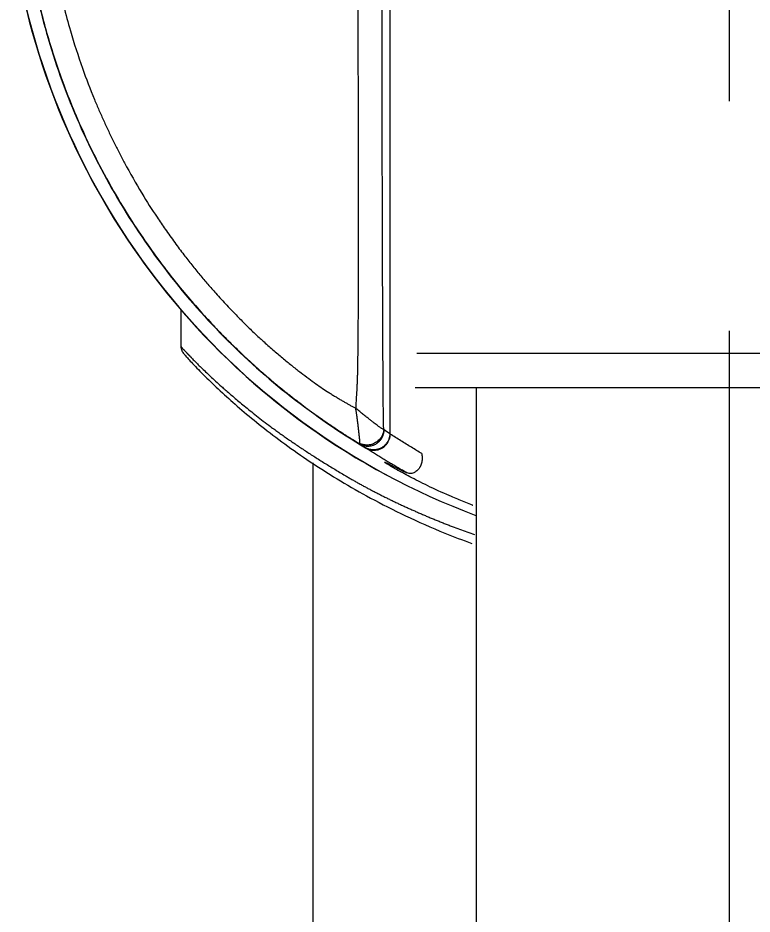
# Model space of a CAD drawing. Extents: x 3274 to 6433, y 0 to 2315.
# Drawn here: x 5327.69 to 5347.99, y 1071.12 to 1095.89 of the extents above; entities that cross this region are included whole.
import ezdxf

# ---------------------------------------------------------------- set-up
doc = ezdxf.new("R2010")
doc.units = 0
doc.header["$LTSCALE"] = 4
doc.header["$MEASUREMENT"] = 0
doc.header["$PDMODE"] = 3
doc.header["$PDSIZE"] = -10
doc.linetypes.add('CENTER2', pattern=[28.575, 19.05, -3.175, 3.175, -3.175])
doc.layers.get('0').update_dxf_attribs({"linetype": 'CONTINUOUS'})
doc.layers.get('DEFPOINTS').update_dxf_attribs({"linetype": 'CONTINUOUS'})
doc.layers.add('1', color=7, linetype='CONTINUOUS', true_color=0xffffff)
doc.layers.add('Cneter', color=1, linetype='CENTER2', lineweight=13)
doc.styles.add('Daelim Dimension', font='NanumGothic.ttf')
doc.dimstyles.new('DEFAULT', dxfattribs={"dimscale": 2, "dimtxt": 2, "dimasz": 2, "dimexe": 0, "dimexo": 2, "dimgap": 1, "dimtad": 1, "dimdec": 1, "dimzin": 9, "dimdsep": 46, "dimtxsty": 'Daelim Dimension', "dimcen": 0.5, "dimclrd": 252, "dimclre": 252, "dimclrt": 3, "dimadec": 1, "dimazin": 0, "dimtfac": 1, "dimtdec": 1, "dimtix": 1, "dimtmove": 0, "dimatfit": 3, "dimfxl": 1, "dimtolj": 1, "dimtzin": 1, "dimlwd": 9, "dimlwe": 9, "dimarcsym": 0})

# ---------------------------------------------------------------- blocks, each defined once
blk = doc.blocks.new('*D7')
at = {"color": 5, "lineweight": 9, "ltscale": 0.5, "transparency": 16777216}
for p, q in [((5311.354, 1470.139), (5679.875, 1470.139)), ((5677.875, 454.872), (5677.875, 1462.139)), ((5485.688, 446.872), (5679.875, 446.872))]:
    blk.add_line(p, q, dxfattribs=at)
at = {"color": 5, "ltscale": 0.5, "transparency": 16777216}
for points in [[(5676.542, 1462.139), (5679.209, 1462.139), (5677.875, 1470.139)], [(5676.542, 454.872), (5679.209, 454.872), (5677.875, 446.872)]]:
    blk.add_solid(points, dxfattribs=at)
at = {"layer": 'DEFPOINTS', "color": 0, "ltscale": 0.5, "transparency": 16777216}
for p in [(5307.354, 1470.139), (5677.875, 1470.139), (5481.688, 446.872)]:
    blk.add_point(p, dxfattribs=at)
at = {"color": 7, "ltscale": 0.5, "transparency": 16777216, "insert": (5662.17, 958.505), "char_height": 20, "attachment_point": 5, "rotation": 90, "style": 'Daelim Dimension'}
blk.add_mtext('\\A1;(1140)', dxfattribs=at)

msp = doc.modelspace()

# ---------------------------------------------------------------- linework, layer by layer
at = {"layer": '1', "color": 7, "linetype": 'Continuous', "lineweight": 13}
for p, q in [((5337.984, 1084.388), (5337.984, 1116.732)), ((5338.72, 1086.629), (5356.048, 1086.629))]:
    msp.add_line(p, q, dxfattribs=at)
at = {"layer": '1', "color": 7, "linetype": 'Continuous', "lineweight": 18}
for p, q in [((5332.204, 1086.81), (5332.204, 1087.812)), ((5338.673, 1085.672), (5355.922, 1085.672)), ((5340.354, 1085.672), (5340.354, 794.74)), ((5335.854, 517.237), (5335.854, 1083.593))]:
    msp.add_line(p, q, dxfattribs=at)
for radius, start, end in [(20.003, 125.6231, 241.7175), (20, 125.6276, 241.2192), (19.997, 125.6344, 249.5081)]:
    msp.add_arc((5347.354, 1100.872), radius, start, end, dxfattribs=at)
at = {"layer": '1', "color": 7, "linetype": 'Continuous', "lineweight": 13}
for points, knots in [([(5336.742, 1117.389), (5336.042, 1116.939), (5335.371, 1116.445), (5334.098, 1115.377), (5333.495, 1114.802), (5332.367, 1113.58), (5331.841, 1112.933), (5330.877, 1111.579), (5330.438, 1110.871), (5329.653, 1109.405), (5329.308, 1108.647), (5328.715, 1107.093), (5328.468, 1106.298), (5328.077, 1104.682), (5327.933, 1103.861), (5327.749, 1102.209), (5327.71, 1101.376), (5327.738, 1099.714), (5327.805, 1098.883), (5328.043, 1097.238), (5328.214, 1096.423), (5328.659, 1094.82), (5328.932, 1094.033), (5329.577, 1092.501), (5329.947, 1091.755), (5330.781, 1090.316), (5331.243, 1089.623), (5332.252, 1088.301), (5332.798, 1087.672), (5333.967, 1086.489), (5334.588, 1085.934), (5335.897, 1084.909), (5336.584, 1084.437), (5337.298, 1084.012)], [0, 0, 0, 0, 0.0625, 0.0625, 0.125, 0.125, 0.1875, 0.1875, 0.25, 0.25, 0.3125, 0.3125, 0.375, 0.375, 0.4375, 0.4375, 0.5, 0.5, 0.5625, 0.5625, 0.625, 0.625, 0.6875, 0.6875, 0.75, 0.75, 0.8125, 0.8125, 0.875, 0.875, 0.9375, 0.9375, 1, 1, 1, 1]), ([(5336.564, 1117.263), (5336.486, 1117.212), (5336.34, 1117.114), (5336.129, 1116.969), (5335.933, 1116.831), (5335.742, 1116.693), (5335.552, 1116.551), (5335.363, 1116.407), (5335.173, 1116.259), (5334.979, 1116.103), (5334.774, 1115.935), (5334.557, 1115.75), (5334.326, 1115.549), (5334.085, 1115.331), (5333.833, 1115.096), (5333.57, 1114.841), (5333.291, 1114.56), (5332.994, 1114.249), (5332.68, 1113.904), (5332.347, 1113.519), (5331.997, 1113.093), (5331.63, 1112.619), (5331.248, 1112.091), (5330.851, 1111.499), (5330.44, 1110.834), (5330.018, 1110.082), (5329.589, 1109.229), (5329.162, 1108.257), (5328.748, 1107.149), (5328.37, 1105.904), (5328.059, 1104.549), (5327.842, 1103.125), (5327.728, 1101.658), (5327.724, 1100.149), (5327.84, 1098.615), (5328.074, 1097.108), (5328.411, 1095.683), (5328.824, 1094.367), (5329.292, 1093.167), (5329.794, 1092.088), (5330.307, 1091.133), (5330.813, 1090.3), (5331.302, 1089.575), (5331.77, 1088.94), (5332.214, 1088.382), (5332.634, 1087.891), (5333.03, 1087.456), (5333.402, 1087.069), (5333.751, 1086.726), (5334.077, 1086.42), (5334.382, 1086.145), (5334.668, 1085.898), (5334.936, 1085.675), (5335.187, 1085.475), (5335.419, 1085.294), (5335.636, 1085.131), (5335.836, 1084.983), (5336.022, 1084.851), (5336.192, 1084.732), (5336.347, 1084.626), (5336.486, 1084.533), (5336.609, 1084.452), (5336.717, 1084.382), (5336.81, 1084.322), (5336.891, 1084.27), (5336.961, 1084.227), (5337.02, 1084.189), (5337.072, 1084.158), (5337.109, 1084.134), (5337.13, 1084.122), (5337.137, 1084.118)], [0, 0, 0, 0, 0.007216, 0.013607, 0.019581, 0.025551, 0.031589, 0.037607, 0.043649, 0.049887, 0.05654, 0.063755, 0.071524, 0.079751, 0.088421, 0.097651, 0.107608, 0.118437, 0.13024, 0.143083, 0.157014, 0.172108, 0.188519, 0.206459, 0.226151, 0.247836, 0.271808, 0.298503, 0.328371, 0.361515, 0.397159, 0.433725, 0.470603, 0.508707, 0.548114, 0.587157, 0.624266, 0.659068, 0.691678, 0.721914, 0.749315, 0.773817, 0.795814, 0.815676, 0.833633, 0.849894, 0.864705, 0.878259, 0.890619, 0.901861, 0.91218, 0.921733, 0.930556, 0.938657, 0.946097, 0.952951, 0.959268, 0.965067, 0.970358, 0.975146, 0.979445, 0.983257, 0.986592, 0.989497, 0.99203, 0.994239, 0.996165, 0.997847, 0.999319, 1, 1, 1, 1]), ([(5337.028, 1116.643), (5337.014, 1116.636), (5336.986, 1116.621), (5336.943, 1116.597), (5336.9, 1116.573), (5336.856, 1116.548), (5336.811, 1116.523), (5336.765, 1116.497), (5336.718, 1116.47), (5336.671, 1116.442), (5336.622, 1116.414), (5336.573, 1116.384), (5336.524, 1116.355), (5336.473, 1116.324), (5336.422, 1116.292), (5336.37, 1116.26), (5336.318, 1116.227), (5336.227, 1116.169), (5336.095, 1116.081), (5335.921, 1115.961), (5335.739, 1115.829), (5335.54, 1115.68), (5335.322, 1115.511), (5335.087, 1115.322), (5334.842, 1115.118), (5334.614, 1114.92), (5334.404, 1114.729), (5334.209, 1114.548), (5334.005, 1114.351), (5333.792, 1114.139), (5333.57, 1113.911), (5333.296, 1113.619), (5332.972, 1113.257), (5332.673, 1112.9), (5332.422, 1112.585), (5332.212, 1112.314), (5332.001, 1112.034), (5331.795, 1111.75), (5331.594, 1111.458), (5331.421, 1111.192), (5331.268, 1110.946), (5331.124, 1110.71), (5330.943, 1110.403), (5330.743, 1110.051), (5330.579, 1109.749), (5330.458, 1109.521), (5330.38, 1109.369), (5330.308, 1109.227), (5330.242, 1109.093), (5330.146, 1108.893), (5330.014, 1108.605), (5329.879, 1108.289), (5329.768, 1108.018), (5329.688, 1107.814), (5329.609, 1107.609), (5329.532, 1107.4), (5329.456, 1107.187), (5329.396, 1107.016), (5329.351, 1106.882), (5329.317, 1106.779), (5329.277, 1106.657), (5329.22, 1106.477), (5329.146, 1106.233), (5329.055, 1105.915), (5328.948, 1105.51), (5328.836, 1105.039), (5328.728, 1104.526), (5328.639, 1104.043), (5328.566, 1103.579), (5328.504, 1103.115), (5328.453, 1102.63), (5328.412, 1102.116), (5328.384, 1101.563), (5328.372, 1100.953), (5328.381, 1100.269), (5328.415, 1099.6), (5328.466, 1098.987), (5328.525, 1098.466), (5328.594, 1097.979), (5328.681, 1097.454), (5328.796, 1096.871), (5328.95, 1096.212), (5329.167, 1095.416), (5329.445, 1094.553), (5329.724, 1093.826), (5329.928, 1093.344), (5330.06, 1093.048), (5330.196, 1092.753), (5330.338, 1092.461), (5330.485, 1092.171), (5330.735, 1091.695), (5331.077, 1091.093), (5331.461, 1090.487), (5331.77, 1090.036), (5332.017, 1089.69), (5332.262, 1089.362), (5332.493, 1089.066), (5332.714, 1088.794), (5332.935, 1088.533), (5333.134, 1088.307), (5333.311, 1088.113), (5333.462, 1087.95), (5333.609, 1087.795), (5333.751, 1087.649), (5333.888, 1087.51), (5334.019, 1087.38), (5334.145, 1087.258), (5334.266, 1087.144), (5334.38, 1087.037), (5334.502, 1086.926), (5334.631, 1086.811), (5334.768, 1086.691), (5334.902, 1086.577), (5335.032, 1086.469), (5335.158, 1086.365), (5335.281, 1086.267), (5335.399, 1086.174), (5335.547, 1086.059), (5335.722, 1085.928), (5335.921, 1085.784), (5336.105, 1085.656), (5336.254, 1085.558), (5336.371, 1085.483), (5336.461, 1085.427), (5336.549, 1085.374), (5336.635, 1085.323), (5336.718, 1085.274), (5336.799, 1085.228), (5336.877, 1085.184), (5336.953, 1085.141), (5337.003, 1085.114), (5337.028, 1085.101)], [0, 0, 0, 0, 0.001262, 0.002552, 0.003872, 0.00522, 0.006598, 0.008003, 0.009437, 0.0109, 0.012389, 0.013907, 0.015451, 0.017022, 0.018619, 0.020241, 0.021889, 0.023562, 0.02887, 0.034545, 0.040368, 0.046851, 0.054362, 0.062369, 0.070863, 0.079835, 0.086447, 0.09352, 0.101056, 0.109056, 0.11752, 0.126449, 0.140961, 0.156274, 0.163555, 0.173129, 0.183588, 0.191516, 0.201118, 0.211862, 0.216847, 0.224213, 0.233968, 0.245244, 0.256532, 0.261336, 0.265863, 0.270112, 0.274083, 0.277776, 0.287761, 0.299395, 0.305223, 0.311054, 0.316889, 0.322727, 0.328825, 0.33492, 0.337241, 0.340109, 0.343524, 0.347486, 0.355152, 0.363921, 0.373793, 0.388595, 0.40253, 0.415599, 0.4278, 0.439996, 0.452948, 0.466654, 0.481117, 0.497137, 0.515331, 0.5357, 0.550506, 0.564441, 0.577505, 0.589698, 0.60691, 0.624906, 0.643686, 0.672664, 0.697194, 0.705804, 0.714422, 0.723047, 0.731679, 0.740318, 0.748963, 0.774618, 0.795503, 0.806144, 0.818267, 0.829378, 0.838837, 0.848214, 0.857304, 0.866104, 0.872284, 0.87821, 0.883882, 0.889302, 0.89447, 0.899386, 0.904053, 0.908471, 0.912641, 0.916565, 0.921573, 0.926416, 0.931093, 0.935604, 0.939947, 0.944123, 0.948131, 0.951971, 0.959052, 0.965573, 0.971533, 0.976941, 0.979827, 0.982636, 0.985368, 0.988018, 0.990586, 0.99307, 0.995467, 0.997778, 1, 1, 1, 1]), ([(5337.028, 1116.643), (5337.028, 1116.633), (5337.029, 1116.609), (5337.031, 1116.571), (5337.033, 1116.528), (5337.036, 1116.48), (5337.04, 1116.412), (5337.045, 1116.335), (5337.05, 1116.255), (5337.055, 1116.151), (5337.062, 1116.009), (5337.069, 1115.818), (5337.073, 1115.629), (5337.077, 1115.444), (5337.08, 1115.264), (5337.083, 1115.071), (5337.085, 1114.864), (5337.089, 1114.484), (5337.093, 1113.876), (5337.096, 1112.986), (5337.096, 1111.895), (5337.095, 1110.499), (5337.093, 1108.692), (5337.09, 1106.391), (5337.087, 1103.871), (5337.086, 1101.395), (5337.086, 1099.224), (5337.087, 1097.345), (5337.089, 1095.758), (5337.091, 1094.464), (5337.092, 1093.463), (5337.094, 1092.471), (5337.095, 1091.443), (5337.096, 1090.334), (5337.096, 1089.38), (5337.095, 1088.582), (5337.093, 1087.975), (5337.091, 1087.518), (5337.088, 1087.173), (5337.086, 1086.863), (5337.083, 1086.589), (5337.079, 1086.352), (5337.076, 1086.168), (5337.073, 1086.026), (5337.069, 1085.915), (5337.065, 1085.806), (5337.06, 1085.698), (5337.055, 1085.597), (5337.048, 1085.476), (5337.041, 1085.367), (5337.036, 1085.267), (5337.032, 1085.204), (5337.03, 1085.15), (5337.028, 1085.116), (5337.028, 1085.101)], [0, 0, 0, 0, 0.001032, 0.002236, 0.003611, 0.005155, 0.006869, 0.010014, 0.012546, 0.01447, 0.019957, 0.026031, 0.032692, 0.037951, 0.043645, 0.049773, 0.056338, 0.063338, 0.085923, 0.114152, 0.148028, 0.189659, 0.246936, 0.31986, 0.408429, 0.486524, 0.555349, 0.614904, 0.66519, 0.706206, 0.737952, 0.760429, 0.800518, 0.835678, 0.865909, 0.891212, 0.911588, 0.923683, 0.934638, 0.944454, 0.953131, 0.960668, 0.967066, 0.970633, 0.974151, 0.977619, 0.98104, 0.984413, 0.987296, 0.992556, 0.994812, 0.996806, 0.998536, 1, 1, 1, 1]), ([(5337.803, 1084.515), (5337.803, 1084.517), (5337.802, 1084.53), (5337.801, 1084.557), (5337.8, 1084.597), (5337.799, 1084.64), (5337.798, 1084.685), (5337.797, 1084.732), (5337.796, 1084.779), (5337.796, 1084.827), (5337.795, 1084.876), (5337.794, 1084.928), (5337.793, 1084.984), (5337.793, 1085.046), (5337.792, 1085.115), (5337.791, 1085.191), (5337.79, 1085.276), (5337.789, 1085.368), (5337.788, 1085.47), (5337.788, 1085.581), (5337.787, 1085.703), (5337.786, 1085.836), (5337.785, 1085.98), (5337.784, 1086.137), (5337.783, 1086.308), (5337.782, 1086.492), (5337.781, 1086.687), (5337.78, 1086.895), (5337.779, 1087.117), (5337.778, 1087.354), (5337.777, 1087.612), (5337.775, 1087.891), (5337.774, 1088.196), (5337.773, 1088.527), (5337.772, 1088.889), (5337.77, 1089.282), (5337.769, 1089.709), (5337.768, 1090.17), (5337.766, 1090.67), (5337.765, 1091.214), (5337.763, 1091.81), (5337.761, 1092.467), (5337.76, 1093.194), (5337.758, 1094.001), (5337.757, 1094.891), (5337.755, 1095.866), (5337.754, 1096.935), (5337.753, 1098.114), (5337.752, 1099.407), (5337.752, 1100.781), (5337.752, 1102.18), (5337.753, 1103.549), (5337.754, 1104.849), (5337.755, 1106.057), (5337.757, 1107.169), (5337.759, 1108.188), (5337.761, 1109.113), (5337.763, 1109.94), (5337.765, 1110.673), (5337.767, 1111.327), (5337.769, 1111.921), (5337.77, 1112.465), (5337.772, 1112.963), (5337.774, 1113.413), (5337.775, 1113.813), (5337.777, 1114.163), (5337.778, 1114.468), (5337.779, 1114.736), (5337.78, 1114.972), (5337.781, 1115.181), (5337.782, 1115.368), (5337.783, 1115.536), (5337.784, 1115.686), (5337.785, 1115.82), (5337.786, 1115.941), (5337.787, 1116.053), (5337.788, 1116.161), (5337.788, 1116.269), (5337.789, 1116.377), (5337.79, 1116.486), (5337.791, 1116.559), (5337.791, 1116.595)], [0, 0, 0, 0, 0.000196, 0.001544, 0.002992, 0.004511, 0.006066, 0.007633, 0.009195, 0.010753, 0.012334, 0.013989, 0.015777, 0.017747, 0.019933, 0.02235, 0.025008, 0.027923, 0.031116, 0.034606, 0.038411, 0.042552, 0.047055, 0.051956, 0.057282, 0.063021, 0.069127, 0.075584, 0.082449, 0.089822, 0.097804, 0.106484, 0.115935, 0.126228, 0.137454, 0.14969, 0.16295, 0.177259, 0.192744, 0.209605, 0.228061, 0.248372, 0.270886, 0.295954, 0.323681, 0.353935, 0.386915, 0.4234, 0.463959, 0.507528, 0.551615, 0.594531, 0.63529, 0.672907, 0.707303, 0.739019, 0.767988, 0.793644, 0.816188, 0.836381, 0.854749, 0.871606, 0.88713, 0.901227, 0.913661, 0.924481, 0.933909, 0.942174, 0.949473, 0.955958, 0.961759, 0.966975, 0.971648, 0.975799, 0.979521, 0.982977, 0.986334, 0.989705, 0.99313, 0.996528, 1, 1, 1, 1]), ([(5337.803, 1084.515), (5337.798, 1084.516), (5337.787, 1084.52), (5337.766, 1084.531), (5337.742, 1084.546), (5337.714, 1084.564), (5337.68, 1084.588), (5337.641, 1084.616), (5337.594, 1084.651), (5337.54, 1084.692), (5337.478, 1084.74), (5337.407, 1084.796), (5337.326, 1084.86), (5337.236, 1084.932), (5337.136, 1085.013), (5337.065, 1085.071), (5337.028, 1085.101)], [0, 0, 0, 0, 0.057834, 0.109428, 0.15838, 0.208785, 0.26254, 0.320076, 0.382211, 0.449682, 0.523241, 0.603395, 0.690324, 0.784485, 0.887125, 1, 1, 1, 1]), ([(5337.803, 1084.515), (5337.801, 1084.486), (5337.796, 1084.454), (5337.778, 1084.388), (5337.764, 1084.355), (5337.727, 1084.289), (5337.703, 1084.257), (5337.646, 1084.199), (5337.613, 1084.173), (5337.541, 1084.13), (5337.502, 1084.113), (5337.423, 1084.091), (5337.383, 1084.085), (5337.306, 1084.084), (5337.268, 1084.089), (5337.2, 1084.105), (5337.169, 1084.116), (5337.141, 1084.13)], [0, 0, 0, 0, 0.125, 0.125, 0.25, 0.25, 0.375, 0.375, 0.5, 0.5, 0.625, 0.625, 0.75, 0.75, 0.875, 0.875, 1, 1, 1, 1]), ([(5337.533, 1083.941), (5337.562, 1083.941), (5337.592, 1083.944), (5337.652, 1083.957), (5337.681, 1083.966), (5337.739, 1083.991), (5337.767, 1084.007), (5337.818, 1084.043), (5337.842, 1084.064), (5337.884, 1084.11), (5337.902, 1084.134), (5337.933, 1084.185), (5337.946, 1084.211), (5337.965, 1084.263), (5337.972, 1084.289), (5337.982, 1084.34), (5337.984, 1084.365), (5337.984, 1084.388)], [0, 0, 0, 0, 0.125, 0.125, 0.25, 0.25, 0.375, 0.375, 0.5, 0.5, 0.625, 0.625, 0.75, 0.75, 0.875, 0.875, 1, 1, 1, 1]), ([(5337.814, 1084.502), (5337.814, 1084.502), (5337.812, 1084.503), (5337.808, 1084.507), (5337.805, 1084.512), (5337.803, 1084.515)], [0, 0, 0, 0, 0.043268, 0.519749, 1, 1, 1, 1]), ([(5337.984, 1084.388), (5337.983, 1084.389), (5337.98, 1084.391), (5337.976, 1084.394), (5337.973, 1084.397), (5337.971, 1084.397), (5337.971, 1084.397)], [0, 0, 0, 0, 0.332992, 0.666478, 0.999996, 1, 1, 1, 1]), ([(5337.298, 1084.011), (5337.299, 1084.01), (5337.302, 1084.007), (5337.307, 1084.005), (5337.31, 1084.003), (5337.311, 1084.002), (5337.311, 1084.002)], [0, 0, 0, 0, 0.333278, 0.666582, 0.999894, 1, 1, 1, 1])]:
    msp.add_open_spline(points, degree=3, knots=knots, dxfattribs=at)
at = {"layer": '1', "color": 7, "linetype": 'Continuous', "lineweight": 18}
for points, knots in [([(5332.273, 1086.719), (5332.271, 1086.721), (5332.266, 1086.727), (5332.259, 1086.736), (5332.251, 1086.745), (5332.244, 1086.753), (5332.237, 1086.761), (5332.232, 1086.769), (5332.226, 1086.775), (5332.221, 1086.782), (5332.217, 1086.787), (5332.214, 1086.792), (5332.21, 1086.797), (5332.208, 1086.8), (5332.206, 1086.804), (5332.205, 1086.806), (5332.204, 1086.808), (5332.204, 1086.809), (5332.204, 1086.81)], [0, 0, 0, 0, 0.044343, 0.109586, 0.1746, 0.239385, 0.303946, 0.368283, 0.432401, 0.496302, 0.559987, 0.623461, 0.686725, 0.749783, 0.812636, 0.875288, 0.937742, 1, 1, 1, 1]), ([(5332.289, 1086.6), (5332.277, 1086.613), (5332.265, 1086.627), (5332.244, 1086.658), (5332.235, 1086.674), (5332.22, 1086.71), (5332.214, 1086.729), (5332.206, 1086.769), (5332.204, 1086.789), (5332.204, 1086.81)], [0, 0, 0, 0, 0.25, 0.25, 0.5, 0.5, 0.75, 0.75, 1, 1, 1, 1]), ([(5332.273, 1086.723), (5332.274, 1086.722), (5332.277, 1086.719), (5332.281, 1086.715), (5332.286, 1086.709), (5332.292, 1086.703), (5332.297, 1086.697), (5332.303, 1086.691), (5332.309, 1086.685), (5332.315, 1086.678), (5332.321, 1086.672), (5332.327, 1086.665), (5332.333, 1086.658), (5332.34, 1086.651), (5332.347, 1086.644), (5332.354, 1086.636), (5332.361, 1086.629), (5332.368, 1086.621), (5332.376, 1086.613), (5332.383, 1086.605), (5332.391, 1086.597), (5332.399, 1086.588), (5332.407, 1086.58), (5332.415, 1086.571), (5332.424, 1086.562), (5332.433, 1086.553), (5332.441, 1086.544), (5332.45, 1086.535), (5332.46, 1086.525), (5332.469, 1086.515), (5332.5, 1086.483), (5332.558, 1086.424), (5332.65, 1086.331), (5332.755, 1086.227), (5332.874, 1086.113), (5333.006, 1085.988), (5333.153, 1085.853), (5333.292, 1085.727), (5333.421, 1085.613), (5333.536, 1085.512), (5333.662, 1085.404), (5333.799, 1085.287), (5333.948, 1085.164), (5334.109, 1085.033), (5334.284, 1084.894), (5334.473, 1084.747), (5334.643, 1084.619), (5334.787, 1084.512), (5334.902, 1084.428), (5335.019, 1084.345), (5335.138, 1084.261), (5335.26, 1084.177), (5335.383, 1084.093), (5335.509, 1084.009), (5335.637, 1083.925), (5335.767, 1083.84), (5335.899, 1083.755), (5336.033, 1083.67), (5336.169, 1083.585), (5336.307, 1083.5), (5336.447, 1083.415), (5336.59, 1083.329), (5336.716, 1083.254), (5336.825, 1083.189), (5336.917, 1083.136), (5337.01, 1083.083), (5337.104, 1083.03), (5337.199, 1082.978), (5337.295, 1082.926), (5337.391, 1082.875), (5337.488, 1082.823), (5337.586, 1082.773), (5337.684, 1082.722), (5337.784, 1082.672), (5337.884, 1082.622), (5337.985, 1082.573), (5338.086, 1082.524), (5338.189, 1082.475), (5338.292, 1082.427), (5338.396, 1082.379), (5338.5, 1082.332), (5338.606, 1082.285), (5338.712, 1082.238), (5338.819, 1082.191), (5338.926, 1082.145), (5339.034, 1082.099), (5339.143, 1082.054), (5339.253, 1082.009), (5339.363, 1081.965), (5339.474, 1081.92), (5339.585, 1081.876), (5339.727, 1081.821), (5339.9, 1081.756), (5340.104, 1081.681), (5340.242, 1081.632), (5340.312, 1081.608), (5340.313, 1081.607)], [0, 0, 0, 0, 0.001894, 0.005021, 0.008151, 0.011283, 0.014418, 0.017556, 0.020696, 0.023839, 0.026985, 0.030133, 0.033285, 0.036439, 0.039596, 0.042756, 0.045919, 0.049085, 0.052254, 0.055426, 0.058602, 0.06178, 0.064961, 0.068146, 0.071334, 0.074525, 0.07772, 0.080917, 0.084119, 0.087323, 0.090531, 0.115812, 0.141748, 0.168351, 0.195633, 0.223604, 0.252274, 0.281652, 0.299749, 0.318792, 0.338782, 0.359721, 0.381613, 0.404459, 0.42826, 0.45302, 0.478739, 0.492545, 0.506358, 0.520178, 0.534005, 0.547839, 0.561681, 0.57553, 0.589387, 0.60325, 0.617122, 0.631, 0.644887, 0.65878, 0.672681, 0.68659, 0.700506, 0.709243, 0.717979, 0.726712, 0.735444, 0.744173, 0.7529, 0.761625, 0.770348, 0.779069, 0.787789, 0.796507, 0.805223, 0.813937, 0.82265, 0.831362, 0.840072, 0.848781, 0.857489, 0.866195, 0.874901, 0.883605, 0.892308, 0.901011, 0.909712, 0.918413, 0.927113, 0.935812, 0.94451, 0.953208, 0.968848, 0.984362, 0.999754, 1, 1, 1, 1]), ([(5332.358, 1086.513), (5332.363, 1086.506), (5332.424, 1086.437), (5332.602, 1086.245), (5332.983, 1085.863), (5333.433, 1085.441), (5333.934, 1085.002), (5334.498, 1084.54), (5335.138, 1084.057), (5335.842, 1083.569), (5336.605, 1083.086), (5337.45, 1082.604), (5338.408, 1082.117), (5339.353, 1081.699), (5339.987, 1081.456), (5340.241, 1081.364)], [0, 0, 0, 0, 0.010926, 0.114951, 0.210914, 0.294944, 0.372917, 0.451248, 0.53139, 0.611144, 0.688162, 0.7668, 0.851955, 0.941757, 1, 1, 1, 1]), ([(5337.141, 1084.13), (5337.141, 1084.131), (5337.141, 1084.132), (5337.142, 1084.135), (5337.143, 1084.137), (5337.143, 1084.14), (5337.144, 1084.143), (5337.144, 1084.146), (5337.144, 1084.15), (5337.144, 1084.154), (5337.144, 1084.158), (5337.144, 1084.163), (5337.144, 1084.168), (5337.144, 1084.173), (5337.144, 1084.179), (5337.143, 1084.185), (5337.143, 1084.192), (5337.142, 1084.198), (5337.142, 1084.206), (5337.141, 1084.214), (5337.14, 1084.222), (5337.139, 1084.23), (5337.139, 1084.239), (5337.138, 1084.249), (5337.137, 1084.259), (5337.135, 1084.269), (5337.134, 1084.28), (5337.133, 1084.291), (5337.132, 1084.303), (5337.13, 1084.315), (5337.129, 1084.328), (5337.127, 1084.341), (5337.126, 1084.355), (5337.124, 1084.369), (5337.123, 1084.384), (5337.121, 1084.399), (5337.119, 1084.414), (5337.117, 1084.431), (5337.116, 1084.447), (5337.114, 1084.464), (5337.112, 1084.482), (5337.11, 1084.5), (5337.108, 1084.518), (5337.106, 1084.537), (5337.103, 1084.557), (5337.101, 1084.577), (5337.099, 1084.597), (5337.096, 1084.618), (5337.094, 1084.639), (5337.091, 1084.66), (5337.089, 1084.682), (5337.086, 1084.705), (5337.083, 1084.727), (5337.08, 1084.75), (5337.078, 1084.774), (5337.074, 1084.797), (5337.071, 1084.821), (5337.068, 1084.846), (5337.065, 1084.87), (5337.061, 1084.895), (5337.057, 1084.92), (5337.054, 1084.945), (5337.05, 1084.971), (5337.046, 1084.997), (5337.041, 1085.023), (5337.037, 1085.049), (5337.032, 1085.075), (5337.029, 1085.092), (5337.028, 1085.101)], [0, 0, 0, 0, 0.008484, 0.017153, 0.026011, 0.03506, 0.044305, 0.053749, 0.063395, 0.073246, 0.083305, 0.093574, 0.104057, 0.114756, 0.125672, 0.136808, 0.148167, 0.159748, 0.171554, 0.183587, 0.195847, 0.208334, 0.22105, 0.233995, 0.247169, 0.260572, 0.274205, 0.288065, 0.302153, 0.316467, 0.331007, 0.34577, 0.360756, 0.375963, 0.391388, 0.407029, 0.422884, 0.438949, 0.455223, 0.471702, 0.488383, 0.505263, 0.522337, 0.539602, 0.557055, 0.574691, 0.592506, 0.610496, 0.628656, 0.646983, 0.665471, 0.684117, 0.702914, 0.72186, 0.740948, 0.760174, 0.779534, 0.799023, 0.818636, 0.838368, 0.858215, 0.878173, 0.898236, 0.918402, 0.938665, 0.959022, 0.979468, 1, 1, 1, 1]), ([(5338.441, 1083.317), (5338.421, 1083.329), (5338.38, 1083.352), (5338.32, 1083.386), (5338.26, 1083.421), (5338.199, 1083.455), (5338.139, 1083.49), (5338.079, 1083.525), (5338.019, 1083.561), (5337.96, 1083.597), (5337.9, 1083.632), (5337.841, 1083.668), (5337.781, 1083.705), (5337.722, 1083.741), (5337.663, 1083.778), (5337.604, 1083.814), (5337.545, 1083.852), (5337.487, 1083.889), (5337.428, 1083.926), (5337.37, 1083.964), (5337.331, 1083.989), (5337.311, 1084.002)], [0, 0, 0, 0, 0.053581, 0.107056, 0.160426, 0.21369, 0.266849, 0.319902, 0.37285, 0.425692, 0.478429, 0.531061, 0.583587, 0.636007, 0.688322, 0.740532, 0.792636, 0.844635, 0.896529, 0.948317, 1, 1, 1, 1]), ([(5338.796, 1083.458), (5338.797, 1083.46), (5338.801, 1083.466), (5338.807, 1083.474), (5338.812, 1083.482), (5338.817, 1083.491), (5338.822, 1083.5), (5338.827, 1083.509), (5338.831, 1083.519), (5338.836, 1083.529), (5338.84, 1083.539), (5338.844, 1083.55), (5338.848, 1083.561), (5338.851, 1083.572), (5338.855, 1083.583), (5338.858, 1083.595), (5338.861, 1083.607), (5338.863, 1083.619), (5338.866, 1083.631), (5338.868, 1083.644), (5338.87, 1083.657), (5338.871, 1083.671), (5338.872, 1083.687), (5338.873, 1083.703), (5338.873, 1083.721), (5338.873, 1083.739), (5338.872, 1083.759), (5338.87, 1083.78), (5338.868, 1083.802), (5338.864, 1083.826), (5338.861, 1083.841), (5338.859, 1083.849)], [0, 0, 0, 0, 0.02356, 0.047613, 0.072161, 0.097205, 0.122746, 0.148784, 0.175322, 0.202361, 0.2299, 0.257941, 0.286486, 0.315534, 0.345086, 0.375143, 0.405706, 0.436776, 0.468353, 0.498847, 0.531852, 0.567367, 0.605393, 0.64593, 0.688978, 0.734537, 0.782608, 0.833189, 0.886282, 0.941886, 1, 1, 1, 1]), ([(5340.267, 1082.414), (5340.263, 1082.415), (5340.259, 1082.417), (5340.13, 1082.468), (5340.009, 1082.518), (5339.832, 1082.592), (5339.745, 1082.629), (5339.661, 1082.665), (5339.605, 1082.69), (5339.577, 1082.702), (5339.331, 1082.811), (5339.132, 1082.904), (5338.774, 1083.079), (5338.615, 1083.16), (5338.405, 1083.271), (5338.341, 1083.306), (5338.251, 1083.355), (5338.209, 1083.378), (5338.169, 1083.4), (5338.143, 1083.415), (5338.131, 1083.422), (5338.021, 1083.484), (5337.948, 1083.528), (5337.848, 1083.59), (5337.822, 1083.608), (5337.818, 1083.616), (5337.823, 1083.615), (5337.836, 1083.61), (5337.84, 1083.609), (5337.847, 1083.606), (5337.851, 1083.604), (5337.863, 1083.599), (5337.874, 1083.594), (5337.931, 1083.567), (5338.001, 1083.533), (5338.187, 1083.441), (5338.302, 1083.384), (5338.441, 1083.317)], [0, 0, 0, 0, 0.001775, 0.001775, 0.057232, 0.057232, 0.08496, 0.098824, 0.098824, 0.112689, 0.112689, 0.223602, 0.223602, 0.334516, 0.334516, 0.389973, 0.389973, 0.417702, 0.431566, 0.431566, 0.44543, 0.44543, 0.556344, 0.556344, 0.667258, 0.667258, 0.722715, 0.722715, 0.736579, 0.736579, 0.750444, 0.750444, 0.778172, 0.778172, 0.889086, 0.889086, 1, 1, 1, 1]), ([(5338.582, 1083.302), (5338.557, 1083.297), (5338.533, 1083.295), (5338.486, 1083.3), (5338.463, 1083.307), (5338.441, 1083.318)], [0, 0, 0, 0, 0.5, 0.5, 1, 1, 1, 1]), ([(5338.796, 1083.458), (5338.779, 1083.434), (5338.761, 1083.414), (5338.726, 1083.379), (5338.708, 1083.364), (5338.681, 1083.345), (5338.672, 1083.339), (5338.654, 1083.329), (5338.645, 1083.324), (5338.618, 1083.312), (5338.6, 1083.306), (5338.582, 1083.302)], [0, 0, 0, 0, 0.25, 0.25, 0.5, 0.5, 0.625, 0.625, 0.75, 0.75, 1, 1, 1, 1])]:
    msp.add_open_spline(points, degree=3, knots=knots, dxfattribs=at)
for points in [[(5332.358, 1086.513), (5332.312, 1086.565), (5332.289, 1086.594), (5332.289, 1086.6)], [(5338.859, 1083.849), (5338.762, 1083.906), (5338.567, 1084.021), (5338.276, 1084.201), (5338.082, 1084.325), (5337.984, 1084.388)], [(5337.137, 1084.118), (5337.19, 1084.082), (5337.244, 1084.047), (5337.298, 1084.011)]]:
    msp.add_open_spline(points, degree=3, dxfattribs=at)
at = {"layer": '1', "color": 7, "linetype": 'Continuous', "lineweight": 13}
for points, weights in [([(5337.137, 1084.118), (5337.466, 1083.918), (5337.806, 1084.111), (5337.814, 1084.502)], [1.33830075926, 0.887230692843, 0.887233080261, 1.33830792151]), ([(5337.971, 1084.397), (5337.964, 1084.009), (5337.626, 1083.816), (5337.298, 1084.011)], [1.33461759468, 0.888466589116, 0.88846080185, 1.33460023288]), ([(5337.311, 1084.002), (5337.376, 1083.964), (5337.451, 1083.941), (5337.533, 1083.941)], [1.33436053828, 1.21436779357, 1.12667160558, 1.07127197429])]:
    msp.add_rational_spline(points, weights, degree=3, dxfattribs=at)
msp.add_open_spline([(5337.971, 1084.397), (5337.919, 1084.432), (5337.866, 1084.467), (5337.814, 1084.502)], degree=3, dxfattribs=at)
at = {"layer": 'Cneter', "lineweight": 5, "ltscale": 0.5}
msp.add_line((5347.354, 1430.139), (5347.354, 422.026), dxfattribs=at)

# ---------------------------------------------------------------- dimensions: what is measured, and where the dimension line sits
at = {"color": 5, "ltscale": 0.5}
dim = msp.add_linear_dim(base=(5677.875, 1470.139), p1=(5481.688, 446.872), p2=(5307.354, 1470.139), angle=90, text='(1140)', dimstyle='DEFAULT', override={"dimtxt": 10, "dimasz": 4, "dimexe": 1, "dimdec": 0, "dimclrd": 5, "dimclre": 5, "dimclrt": 7}, dxfattribs=at)
dim.commit()
dim.dimension.update_dxf_attribs({"geometry": '*D7', "text_midpoint": (5662.17, 958.505)})

doc.saveas('drawing.dxf')
